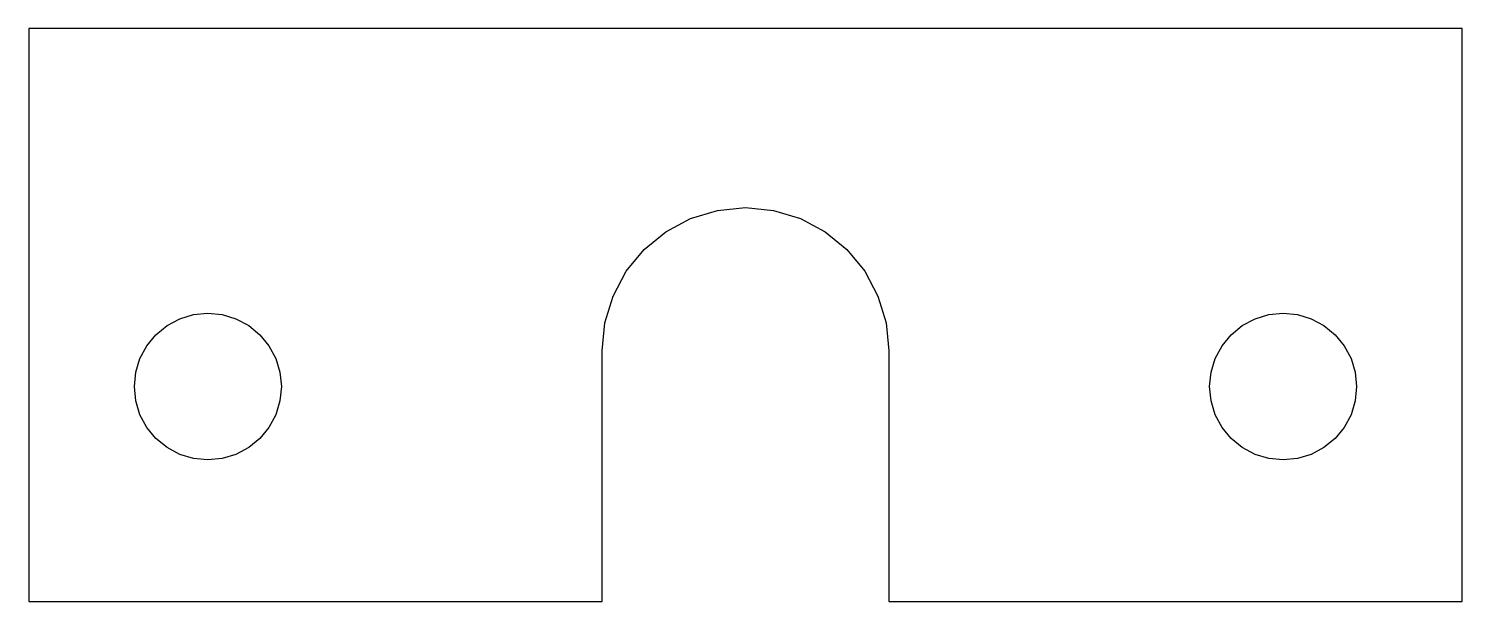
# Model space of a CAD drawing. Header units: metres. Extents: x 0 to 40, y 0 to 16.
import ezdxf

# ---------------------------------------------------------------- set-up
doc = ezdxf.new("R2010")
doc.units = ezdxf.units.M

msp = doc.modelspace()

# ---------------------------------------------------------------- linework, layer by layer
for p, q in [((40, 16), (0, 16)), ((0, 16), (0, 0)), ((40, 0), (40, 16)), ((18.4693, 10.6955), (19.2196, 10.9231)), ((19.2196, 10.9231), (20, 11)), ((20, 11), (20.7804, 10.9231)), ((20.7804, 10.9231), (21.5307, 10.6955)), ((17.7777, 10.3259), (18.4693, 10.6955)), ((21.5307, 10.6955), (22.2223, 10.3259)), ((17.1716, 9.82843), (17.7777, 10.3259)), ((22.2223, 10.3259), (22.8284, 9.82843)), ((16.6741, 9.22228), (17.1716, 9.82843)), ((22.8284, 9.82843), (23.3259, 9.22228)), ((16.3045, 8.53073), (16.6741, 9.22228)), ((23.3259, 9.22228), (23.6955, 8.53073)), ((16.0769, 7.78036), (16.3045, 8.53073)), ((23.6955, 8.53073), (23.9231, 7.78036)), ((4.2155, 7.89395), (4.60007, 8.01061)), ((4.60007, 8.01061), (5, 8.05)), ((5, 8.05), (5.39994, 8.01061)), ((5.39994, 8.01061), (5.7845, 7.89395)), ((34.2155, 7.89395), (34.6001, 8.01061)), ((34.6001, 8.01061), (35, 8.05)), ((35, 8.05), (35.3999, 8.01061)), ((35.3999, 8.01061), (35.7845, 7.89395)), ((3.55043, 7.44957), (3.86108, 7.70451)), ((3.86108, 7.70451), (4.2155, 7.89395)), ((5.7845, 7.89395), (6.13892, 7.70451)), ((6.13892, 7.70451), (6.44957, 7.44957)), ((16, 7), (16.0769, 7.78036)), ((23.9231, 7.78036), (24, 7)), ((33.5504, 7.44957), (33.8611, 7.70451)), ((33.8611, 7.70451), (34.2155, 7.89395)), ((35.7845, 7.89395), (36.1389, 7.70451)), ((36.1389, 7.70451), (36.4496, 7.44957)), ((3.29549, 7.13892), (3.55043, 7.44957)), ((6.44957, 7.44957), (6.70451, 7.13892)), ((33.2955, 7.13892), (33.5504, 7.44957)), ((36.4496, 7.44957), (36.7045, 7.13892)), ((3.10605, 6.7845), (3.29549, 7.13892)), ((6.70451, 7.13892), (6.89395, 6.7845)), ((16, 0), (16, 7)), ((24, 7), (24, 0)), ((33.106, 6.7845), (33.2955, 7.13892)), ((36.7045, 7.13892), (36.894, 6.7845)), ((2.98939, 6.39994), (3.10605, 6.7845)), ((6.89395, 6.7845), (7.01061, 6.39994)), ((32.9894, 6.39994), (33.106, 6.7845)), ((36.894, 6.7845), (37.0106, 6.39994)), ((2.95, 6), (2.98939, 6.39994)), ((2.98939, 5.60007), (2.95, 6)), ((7.01061, 6.39994), (7.05, 6)), ((7.05, 6), (7.01061, 5.60007)), ((32.95, 6), (32.9894, 6.39994)), ((32.9894, 5.60007), (32.95, 6)), ((37.0106, 6.39994), (37.05, 6)), ((37.05, 6), (37.0106, 5.60007)), ((3.10605, 5.2155), (2.98939, 5.60007)), ((7.01061, 5.60007), (6.89395, 5.2155)), ((33.106, 5.2155), (32.9894, 5.60007)), ((37.0106, 5.60007), (36.894, 5.2155)), ((3.29549, 4.86108), (3.10605, 5.2155)), ((6.89395, 5.2155), (6.70451, 4.86108)), ((33.2955, 4.86108), (33.106, 5.2155)), ((36.894, 5.2155), (36.7045, 4.86108)), ((3.55043, 4.55043), (3.29549, 4.86108)), ((6.70451, 4.86108), (6.44957, 4.55043)), ((33.5504, 4.55043), (33.2955, 4.86108)), ((36.7045, 4.86108), (36.4496, 4.55043)), ((3.86108, 4.29549), (3.55043, 4.55043)), ((6.44957, 4.55043), (6.13892, 4.29549)), ((33.8611, 4.29549), (33.5504, 4.55043)), ((36.4496, 4.55043), (36.1389, 4.29549)), ((4.2155, 4.10605), (3.86108, 4.29549)), ((4.60007, 3.98939), (4.2155, 4.10605)), ((5.7845, 4.10605), (5.39994, 3.98939)), ((6.13892, 4.29549), (5.7845, 4.10605)), ((34.2155, 4.10605), (33.8611, 4.29549)), ((34.6001, 3.98939), (34.2155, 4.10605)), ((35.7845, 4.10605), (35.3999, 3.98939)), ((36.1389, 4.29549), (35.7845, 4.10605)), ((5, 3.95), (4.60007, 3.98939)), ((5.39994, 3.98939), (5, 3.95)), ((35, 3.95), (34.6001, 3.98939)), ((35.3999, 3.98939), (35, 3.95)), ((0, 0), (16, 0)), ((24, 0), (40, 0))]:
    msp.add_line(p, q)

doc.saveas('drawing.dxf')
